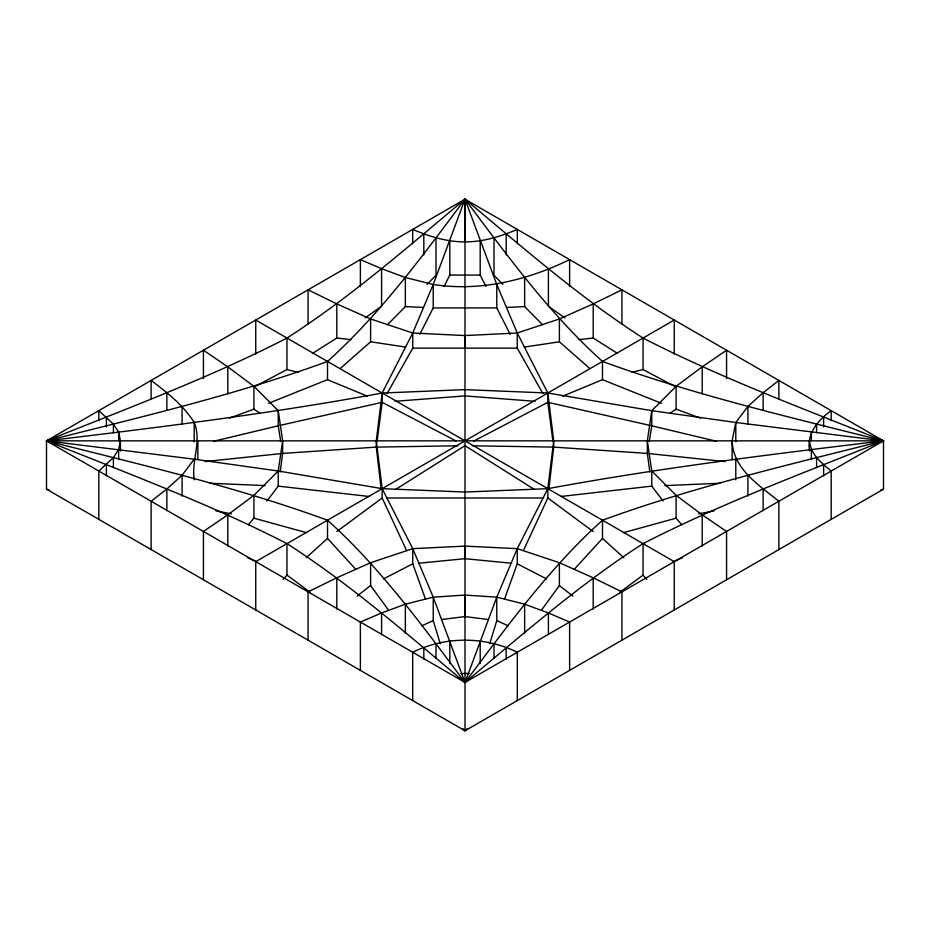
<?xml version="1.0" encoding="UTF-8"?>
<svg xmlns="http://www.w3.org/2000/svg" width="930" height="930" viewBox="0 0 930 930"><rect width="100%" height="100%" fill="white"/><g stroke="black" fill="none" stroke-linecap="round" stroke-linejoin="round"><path stroke-width="1.4" d="M621.938 640.177L621.938 591.852L593.201 577.786L559.395 562.708L517.254 548.665L465 546.108L465 730.782L883.5 489.157L883.5 440.843L465 199.218L46.5 440.843L46.5 489.157L465 730.782L467.058 728.748M465 390.112L465 335.567L517.254 333.01L559.395 318.967L593.201 303.889L621.938 289.823L621.938 323.942M412.688 243.637L412.688 229.419C429.288 236.429 446.807 241.951 465 241.893L465 199.218C522.788 247.438 579.553 297.298 643.037 338.055C720.669 377.952 802.625 408.328 883.5 440.843L465 682.457L46.5 440.843C127.375 408.328 209.331 377.952 286.963 338.055C350.447 297.298 407.212 247.438 465 199.218C507.582 255.936 549.502 313.805 602.489 361.456C694.047 394.936 789.128 416.977 883.5 440.843C802.625 473.347 720.669 503.723 643.037 543.632C579.553 584.377 522.788 634.237 465 682.457C407.212 634.237 350.447 584.377 286.963 543.632C209.331 503.723 127.375 473.347 46.5 440.843C140.872 416.977 235.953 394.936 327.511 361.456C380.498 313.805 422.418 255.936 465 199.218L496.771 284.499L517.254 333.01L547.828 393.018L553.699 440.843L553.699 447.109L548.967 488.076M381.033 488.076L376.301 447.109L376.301 440.843L382.172 393.018L412.746 333.01L433.229 284.499L465 199.218L465 348.157M523.369 550.63L547.828 497.969L547.828 488.657L553.699 440.843M377.034 441.506L382.172 402.318L382.172 393.018L465 389.635L547.828 393.018L651.767 410.676L735.793 422.499L883.5 440.843C789.128 464.698 694.047 486.739 602.489 520.219C549.502 567.87 507.582 625.739 465 682.457C422.418 625.739 380.498 567.87 327.511 520.219C235.953 486.739 140.872 464.698 46.5 440.843C158.728 427.428 270.979 413.594 382.172 393.018M280.163 471.917L282.662 453.422L282.662 440.843L278.233 410.676L253.902 386.334L227.792 366.827L203.438 350.226L203.438 378.661M266.945 501.014L278.233 486.134L278.233 470.999L282.662 440.843M649.838 471.917L647.338 453.422L647.338 440.843L651.767 410.676L676.098 386.334L702.208 366.827L726.562 350.226L726.562 378.661M649.326 440.994L651.767 425.812L651.767 410.676M194.207 479.845C191.22 460.292 202.019 441.506 194.207 422.499C183.384 405.178 167.191 392.588 151.125 380.428L151.125 398.912M732.131 459.478L732.131 440.843L735.793 422.499L747.906 406.398L763.146 392.681L778.875 380.428L778.875 398.912M118.633 459.583L118.633 449.609L120.412 440.843L118.633 432.066L113.402 424.092L98.813 410.63L98.813 420.581M809.588 450.911C806.368 433.74 818.156 419.953 831.188 410.63L831.188 420.581M489.726 643.723L496.771 620.601L496.771 597.176L517.254 548.665L547.828 488.657C659.021 468.081 771.272 454.247 883.5 440.843L46.5 440.843L194.207 459.188L278.233 470.999L382.172 488.657L465 492.051L547.828 488.657M504.572 598.955L517.254 563.801L517.254 548.665M569.625 670.379L569.625 622.054L548.409 612.975L524.648 604.175L496.771 597.176L465 682.457L433.229 597.176L412.746 548.665L382.172 488.657L376.301 440.843M444.063 286.44L449.806 275.071L449.806 240.858M419.79 334.312L433.229 307.911L433.229 284.499L405.352 277.5L381.591 268.7L360.375 259.621L360.375 286.626M387.147 393.495L412.746 348.146L412.746 333.01L370.605 318.967L336.8 303.889L308.062 289.823L308.062 323.942M98.813 519.37L98.813 471.045L113.402 457.583L118.633 449.609M541.597 609.987L559.395 585.551L559.395 562.708M151.125 549.572L151.125 501.247L166.854 488.994L182.094 475.276L194.207 459.188M248.31 524.776L253.902 518.173L253.902 495.341L278.233 470.999M283.185 579.344L286.963 575.124L286.963 543.632M574.089 569.486L602.489 538.435L602.489 520.219M427.103 284.359L435.996 275.268L435.996 237.848M387.485 324.698L405.352 306.598L405.352 277.5M306.168 557.744L327.511 538.435L327.511 520.219M340.438 368.315L370.605 341.798L370.605 318.967M357.085 596.107L370.605 585.551L370.605 562.708L412.746 548.665L465 546.108M203.438 579.774L203.438 531.449L227.792 514.848L253.902 495.341M336.811 531.553L382.172 497.969L382.172 488.657M619.857 592.247L643.037 575.124L643.037 543.632M365.083 317.955L381.591 306.249L381.591 268.7M670.298 413.129L676.098 409.177L700.488 418.116M312.492 353.4L336.8 338.032L350.889 339.601M395.564 489.506L465 445.668L534.436 489.506M255.483 386.264L286.963 369.547L298.146 372.337M473.916 441.006L547.828 402.318L650.361 425.487M383.381 578.96L412.746 563.801L412.746 548.665M370.605 562.708L336.8 577.786L308.062 591.852L308.062 640.177M421.825 625.785L433.229 620.601L433.229 597.176L465 595.061L496.771 597.176M673.285 561.767L682.481 557.709M433.229 284.499C480.287 291.776 527.38 280.256 569.625 259.621L569.625 286.626M433.229 597.176L405.352 604.175L381.591 612.975L360.375 622.054L360.375 670.379M562.499 396.25L602.489 379.684L661.37 403.271M268.631 403.271L327.511 379.684L367.501 396.25M465 241.893C483.193 241.951 500.712 236.429 517.312 229.419L517.312 243.637M517.312 700.581L517.312 652.256C484.518 636.155 445.482 636.155 412.688 652.256L412.688 700.581M229.512 418.116L253.902 409.177L259.703 413.129M880.71 489.982L883.5 489.157M623.321 532.704L676.098 518.173L681.69 524.776M631.854 372.337L643.037 369.547L674.517 386.264M213.819 441.215L278.233 425.812L278.233 410.676M279.639 425.487L382.172 402.318L456.084 441.006M698.628 513.837L714.112 510.861M524.276 347.088L559.395 341.798L589.562 368.315M460.862 673.483L469.139 673.483M441.518 619.543L465 616.567L488.483 619.543M560.825 496.481L651.767 486.134L663.055 501.014M579.111 339.601L593.201 338.032L617.508 353.4M205.053 461.582L281.22 453.573M418.395 563.255L465 558.698L511.605 563.255M395.018 401.318L465 395.901L534.983 401.318M282.662 453.422L376.301 447.109L457.851 445.784M506.525 307.458L524.648 306.598L542.516 324.698M664.799 485.588L719.855 483.275M510.21 334.312L496.771 307.911L433.229 307.911M449.806 275.071L480.194 275.071L485.937 286.44M543.55 497.98L386.45 497.98M412.746 348.146L517.254 348.146L542.853 393.495M472.149 445.784L553.699 447.109L647.338 453.422M210.145 483.275L265.201 485.588M405.352 306.598L423.476 307.458M412.746 333.01L465 335.567M648.78 453.573L724.947 461.582M278.233 486.134L369.175 496.481M370.605 341.798L405.724 347.088M215.888 510.861L231.372 513.837M651.767 425.812L716.181 441.215M253.902 518.173L306.679 532.704M46.5 489.157L49.29 489.982M247.519 557.709L256.715 561.767M496.771 620.601L508.175 625.785M517.254 563.801L546.619 578.96M647.338 440.843L651.767 470.999L676.098 495.341L702.208 514.848L726.562 531.449L726.562 579.774M564.917 317.955L548.409 306.249L548.409 268.7M286.963 575.124L310.143 592.247M547.828 497.969L593.189 531.553M732.131 440.843C733.026 469.011 759.124 485.309 778.875 501.247L778.875 549.572M559.395 585.551L572.915 596.107M809.588 440.843C810.251 454.293 821.725 463.047 831.188 471.045L831.188 519.37M602.489 538.435L623.832 557.744M462.942 728.748L465 730.782M502.898 284.359L494.004 275.268L494.004 237.848M327.511 538.435L355.911 569.486M643.037 575.124L646.815 579.344M370.605 585.551L388.403 609.987M382.172 497.969L406.631 550.63M412.746 563.801L425.428 598.955M433.229 620.601L440.274 643.723M278.233 425.812L280.674 440.994M552.966 441.506L547.828 402.318L547.828 393.018M823.608 417.059L823.608 426.905M823.608 464.616L823.608 475.869M816.598 424.092L816.598 432.729M816.598 457.583L816.598 467.662M811.367 432.066L811.367 440.611M811.367 449.609L811.367 459.583M763.146 392.681L763.146 410.002M763.146 488.994L763.146 510.651M747.906 406.398L747.906 424.417M747.906 475.276L747.906 496.062M735.793 422.499L735.793 441.773M735.793 459.188L735.793 479.845M702.208 366.827L702.208 393.855M702.208 514.848L702.208 546.154M676.098 386.334L676.098 409.177M676.098 495.341L676.098 518.173M674.25 354.144L674.25 320.025L255.75 561.65L255.75 609.975M674.25 609.975L674.25 561.65L255.75 320.025L255.75 354.144M651.767 470.999L651.767 486.134M643.037 338.055L643.037 369.547M602.489 361.456L602.489 379.684M593.201 303.889L593.201 338.032M593.201 577.786L593.201 609.092M559.395 318.967L559.395 341.798M548.409 612.975L548.409 634.632M524.648 277.5L524.648 306.598M524.648 604.175L524.648 633.272M517.254 333.01L517.254 348.146M506.187 233.802L506.187 254.901M506.187 647.885L506.187 659.138M496.771 284.499L496.771 307.911M494.004 643.827L494.004 658.219M480.194 240.858L480.194 275.071M480.194 640.817L480.194 663.613M465 389.635L465 558.698M465 595.061L465 616.567M449.806 640.817L449.806 663.613M435.996 643.827L435.996 658.219M423.813 233.802L423.813 254.901M423.813 647.885L423.813 659.138M405.352 604.175L405.352 633.272M381.591 612.975L381.591 634.632M336.8 303.889L336.8 338.032M336.8 577.786L336.8 609.092M327.511 361.456L327.511 379.684M286.963 338.055L286.963 369.547M253.902 386.334L253.902 409.177M227.792 366.827L227.792 393.855M227.792 514.848L227.792 546.154M197.869 440.843L197.869 459.478M194.207 422.499L194.207 441.773M182.094 406.398L182.094 424.417M182.094 475.276L182.094 496.062M166.854 392.681L166.854 410.002M166.854 488.994L166.854 510.651M120.412 440.843L120.412 450.911M118.633 432.066L118.633 440.611M113.402 424.092L113.402 432.729M113.402 457.583L113.402 467.662M106.392 417.059L106.392 426.905M106.392 464.616L106.392 475.869"/></g></svg>
